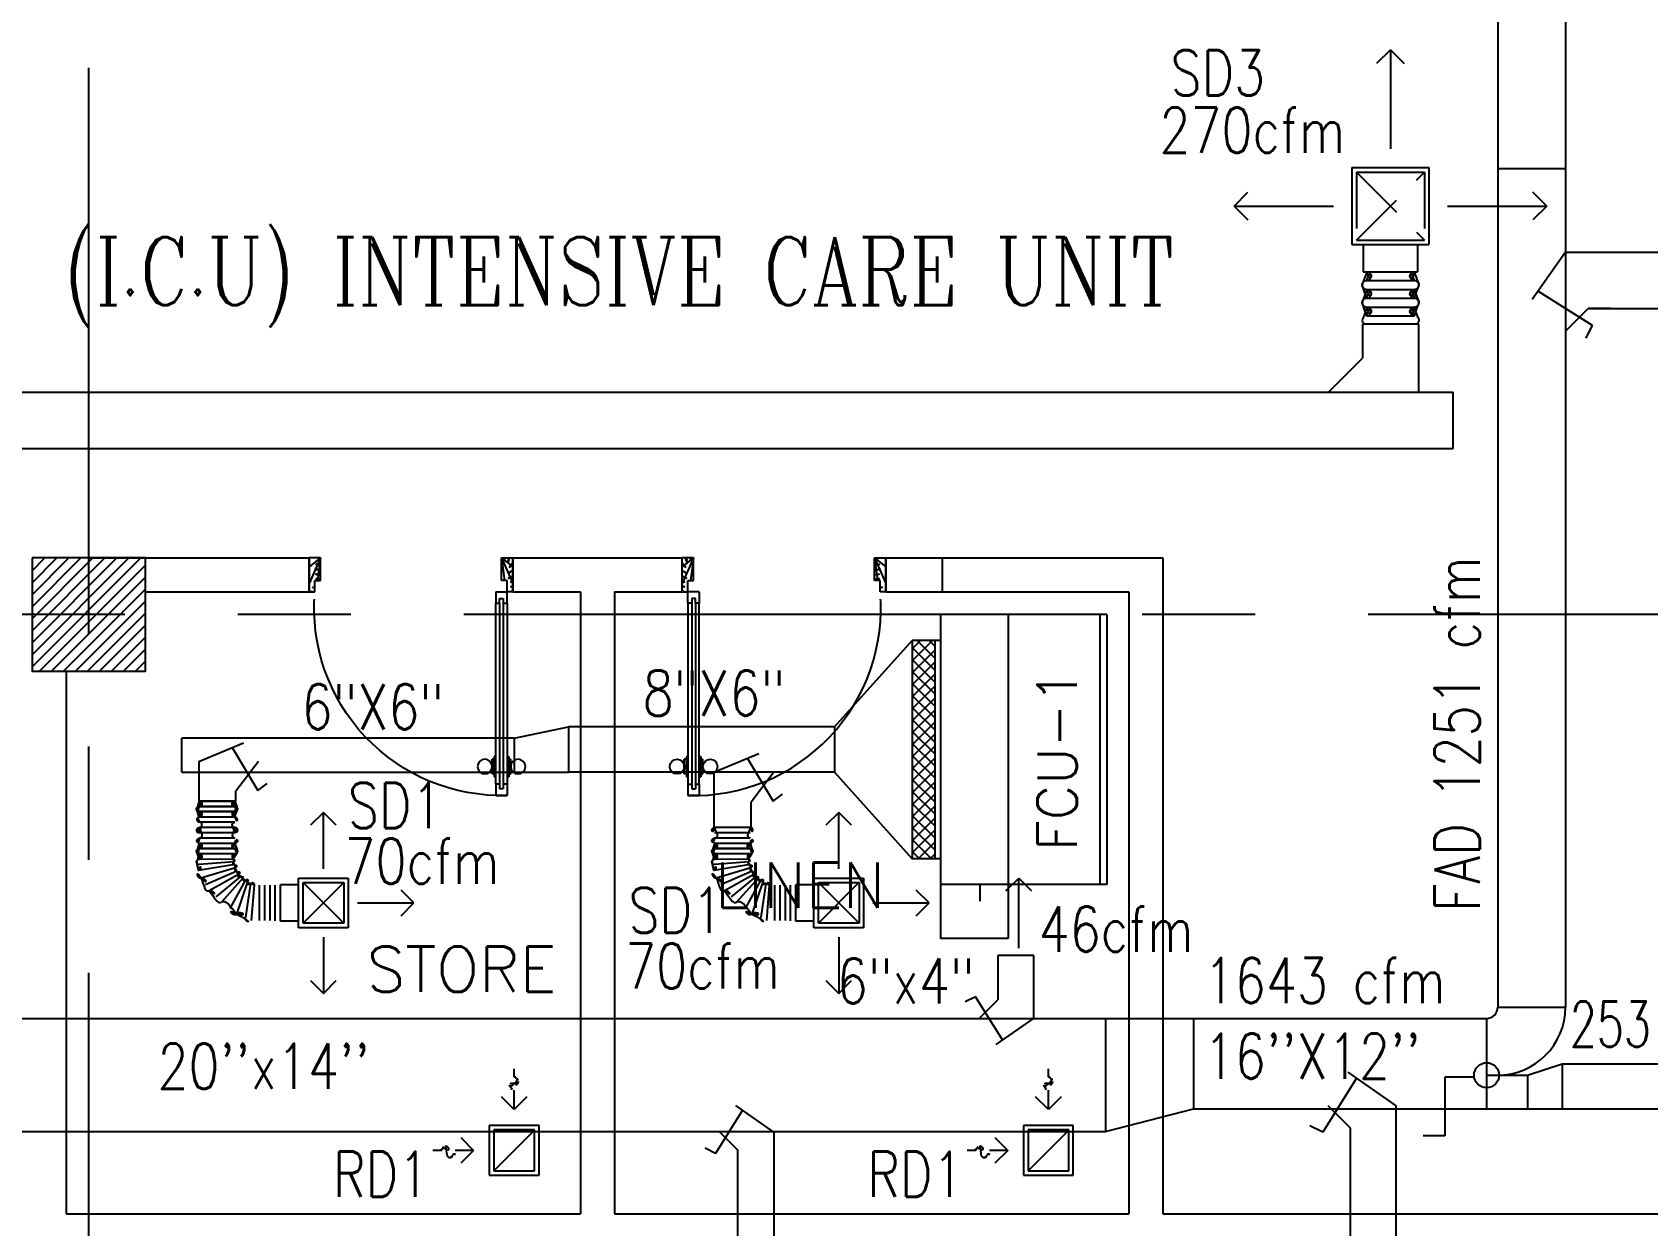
# Model space of a CAD drawing. Extents: x 417866029 to 417866302, y 43498045 to 43498122.
# Drawn here: x 417866038.75 to 417866045.9, y 43498085.89 to 43498091.16 of the extents above; entities that cross this region are included whole.
import ezdxf
from ezdxf.enums import TextEntityAlignment as Align

# ---------------------------------------------------------------- set-up
doc = ezdxf.new("R2010")
doc.units = 0
doc.header["$MEASUREMENT"] = 0
doc.linetypes.add('CENTERX2', pattern=[4, 2.5, -0.5, 0.5, -0.5])
doc.linetypes.add('HIDDEN', pattern=[0.375, 0.25, -0.125])
doc.layers.get('0').update_dxf_attribs({"linetype": 'CONTINUOUS'})
for name, color, linetype in [('AXES', 11, 'CENTERX2'), ('COL', 7, 'CONTINUOUS'), ('DOOR', 9, 'CONTINUOUS'), ('DUCT', 6, 'CONTINUOUS'), ('FCU', 6, 'CONTINUOUS'), ('HAT', 11, 'CONTINUOUS'), ('M-AC-FLEX', 7, 'CONTINUOUS'), ('M-EGU.', 2, 'CONTINUOUS'), ('M-TEXT', 2, 'CONTINUOUS'), ('RM-NAME', 9, 'CONTINUOUS'), ('WALL', 9, 'CONTINUOUS')]:
    doc.layers.add(name, color=color, linetype=linetype)
doc.styles.add('ROMANC', font='romanc', dxfattribs={"height": 0.1})
doc.styles.add('ROMANS', font='ROMANS.shx', dxfattribs={"width": 0.6})

# ---------------------------------------------------------------- blocks, each defined once
blk = doc.blocks.new('DOOR90')
at = {"layer": 'DOOR', "color": 7, "linetype": 'ByBlock'}
for p, q in [((-150, 0), (0, 0)), ((-150, 0), (-150, -25)), ((0, -50), (-113.7, 0)), ((0, -50), (-40.1, 0)), ((0, -50), (0, 0)), ((-1000, -25), (-1050, -25)), ((-1050, -75), (-1050, -25)), ((-1050, -25), (-1050, -75)), ((-1000, -42), (-1020, -42)), ((-1020, -42), (-1020, -58)), ((-1000, -58), (-1020, -58)), ((-1000, -25), (-1000, -42)), ((-1000, -58), (-1000, -75)), ((-877.6, -17.8), (-967.6, -17.8)), ((-967.6, -25), (-967.6, -17.8)), ((-955, -8.8), (-890.2, -8.8)), ((-955, -17.8), (-955, -8.8)), ((-955, -17.8), (-890.2, -17.8)), ((-890.2, -17.8), (-890.2, -8.8)), ((-877.6, -25), (-877.6, -17.8)), ((-200, -25), (-150, -25)), ((-200, -42), (-200, -25)), ((-180, -42), (-200, -42)), ((-200, -58), (-180, -58)), ((-200, -75), (-200, -58)), ((-180, -58), (-180, -42)), ((-150, -25), (-100, -25)), ((-150, -75), (-150, -25)), ((-100, -25), (-100, -50)), ((0, -50), (-100, -36.6)), ((-100, -50), (0, -50)), ((-1000, -75), (-1050, -75)), ((-967.6, -75), (-967.6, -82.2)), ((-877.6, -82.2), (-967.6, -82.2)), ((-955, -82.2), (-890.2, -82.2)), ((-955, -82.2), (-955, -91.2)), ((-955, -91.2), (-890.2, -91.2)), ((-890.2, -82.2), (-890.2, -91.2)), ((-877.6, -75), (-877.6, -82.2)), ((-150, -75), (-200, -75)), ((0, -850), (-113.7, -900)), ((-100, -875), (-100, -850)), ((0, -850), (-100, -863.4)), ((-100, -850), (0, -850)), ((0, -850), (-40.1, -900)), ((0, -850), (0, -900)), ((-150, -875), (-100, -875)), ((-150, -900), (-150, -875)), ((-150, -900), (0, -900)), ((0, -900), (-150, -900))]:
    blk.add_line(p, q, dxfattribs=at)
at = {"layer": 'DOOR', "linetype": 'ByBlock'}
for p, q in [((-200, -25), (-1000, -25)), ((-200, -42), (-1000, -42)), ((-200, -58), (-1000, -58)), ((-1000, -75), (-200, -75))]:
    blk.add_line(p, q, dxfattribs=at)
at = {"layer": 'DOOR', "color": 7, "linetype": 'ByBlock'}
for centre in [(-922.6, 23.5), (-922.6, -123.5)]:
    blk.add_circle(centre, 32.4, dxfattribs=at)
for centre, radius, start, end in [((0, -50), 154.4, 161.10529, 166.28577), ((0, -50), 94.4, 148.01819, 180), ((0, -50), 134.4, 158.15985, 169.28002), ((0, -50), 114.4, 154.08384, 167.37743), ((0, -50), 74.4, 137.77643, 180), ((0, -50), 54.4, 113.20738, 180), ((0, -50), 34.4, 90, 180), ((0, -50), 14.4, 90, 180), ((0, -850), 94.4, 180, 211.98181), ((0, -850), 74.4, 180, 222.22357), ((0, -850), 54.4, 180, 246.79262), ((0, -850), 34.4, 180, 270), ((0, -850), 14.4, 180, 270), ((0, -850), 154.4, 193.71423, 198.89471), ((0, -850), 134.4, 190.71998, 201.84015)]:
    blk.add_arc(centre, radius, start, end, dxfattribs=at)
at = {"layer": 'DOOR', "linetype": 'HIDDEN', "ltscale": 0.5}
blk.add_arc((-222.2, -50), 828.2, 178.27012, 275.00304, dxfattribs=at)
blk = doc.blocks.new('*X39')
at = {"color": 0}
for p, q in [((-750.2, 2537.8), (-672.3, 2615.8)), ((-750.2, 2590.8), (-725.3, 2615.8)), ((-659.6, 2515.8), (-750.2, 2606.4)), ((-719.2, 2515.8), (-619.2, 2615.8)), ((-606.6, 2515.8), (-706.6, 2615.8)), ((-666.2, 2515.8), (-566.2, 2615.8)), ((-553.6, 2515.8), (-653.6, 2615.8)), ((-613.2, 2515.8), (-513.2, 2615.8)), ((-500.5, 2515.8), (-600.5, 2615.8)), ((-560.1, 2515.8), (-460.1, 2615.8)), ((-447.5, 2515.8), (-547.5, 2615.8)), ((-507.1, 2515.8), (-407.1, 2615.8)), ((-394.5, 2515.8), (-494.5, 2615.8)), ((-454.1, 2515.8), (-354.1, 2615.8)), ((-341.4, 2515.8), (-441.4, 2615.8)), ((-401, 2515.8), (-301, 2615.8)), ((-288.4, 2515.8), (-388.4, 2615.8)), ((-348, 2515.8), (-248, 2615.8)), ((-235.4, 2515.8), (-335.4, 2615.8)), ((-295, 2515.8), (-195, 2615.8)), ((-182.3, 2515.8), (-282.3, 2615.8)), ((-241.9, 2515.8), (-141.9, 2615.8)), ((-129.3, 2515.8), (-229.3, 2615.8)), ((-188.9, 2515.8), (-88.9, 2615.8)), ((-76.3, 2515.8), (-176.3, 2615.8)), ((-135.9, 2515.8), (-35.9, 2615.8)), ((-23.2, 2515.8), (-123.2, 2615.8)), ((-82.8, 2515.8), (17.2, 2615.8)), ((29.8, 2515.8), (-70.2, 2615.8)), ((-29.8, 2515.8), (70.2, 2615.8)), ((82.8, 2515.8), (-17.2, 2615.8)), ((23.2, 2515.8), (123.2, 2615.8)), ((135.9, 2515.8), (35.9, 2615.8)), ((76.3, 2515.8), (176.3, 2615.8)), ((188.9, 2515.8), (88.9, 2615.8)), ((129.3, 2515.8), (214.8, 2601.2)), ((214.8, 2543), (141.9, 2615.8)), ((214.8, 2596), (195, 2615.8)), ((-712.7, 2515.8), (-750.2, 2553.4)), ((182.3, 2515.8), (214.8, 2548.2))]:
    blk.add_line(p, q, dxfattribs=at)
blk = doc.blocks.new('WAP16')
at = {"color": 6}
for p, q in [((-597, 0), (-597, -737)), ((-597, 0), (597, 0)), ((597, 0), (597, -737)), ((-597, -437), (597, -437)), ((-597, -737), (597, -737))]:
    blk.add_line(p, q, dxfattribs=at)
at = {"color": 3}
for p, q in [((-597, -32), (597, -32)), ((597, -437), (835, -437)), ((835, -437), (835, -737)), ((597, -562), (670.3, -562)), ((-482.5, -737), (-482.5, -862)), ((-482.5, -762), (482.5, -762)), ((482.5, -737), (482.5, -862)), ((597, -737), (835, -737)), ((-482.5, -862), (482.5, -862))]:
    blk.add_line(p, q, dxfattribs=at)
at = {"color": 11}
blk.add_blockref('*X39', (267.7, -3377.8), dxfattribs=at)
blk = doc.blocks.new('RM1')
at = {"layer": 'RM-NAME', "style": 'ROMANS'}
for tag, p in [('ROOMNAME1', (0, 323.8)), ('ROOMNAME2', (0, 0))]:
    blk.add_attdef(tag, text='', height=200, dxfattribs=at).set_placement(p, align=Align.MIDDLE)
blk = doc.blocks.new('*X55')
at = {"color": 0}
for p, q in [((84179.2, 155508.6), (84660.3, 155989.7)), ((84179.2, 155561.7), (84607.3, 155989.7)), ((84179.2, 155614.7), (84554.3, 155989.7)), ((84179.2, 155667.7), (84501.2, 155989.7)), ((84179.2, 155720.8), (84448.2, 155989.7)), ((84179.2, 155773.8), (84395.2, 155989.7)), ((84179.2, 155826.8), (84342.1, 155989.7)), ((84179.2, 155879.8), (84289.1, 155989.7)), ((84179.2, 155932.9), (84236.1, 155989.7)), ((84179.2, 155985.9), (84183, 155989.7)), ((84213.4, 155489.7), (84679.2, 155955.6)), ((84266.4, 155489.7), (84679.2, 155902.6)), ((84319.4, 155489.7), (84679.2, 155849.5)), ((84372.5, 155489.7), (84679.2, 155796.5)), ((84425.5, 155489.7), (84679.2, 155743.5)), ((84478.5, 155489.7), (84679.2, 155690.4)), ((84531.6, 155489.7), (84679.2, 155637.4)), ((84584.6, 155489.7), (84679.2, 155584.4)), ((84637.6, 155489.7), (84679.2, 155531.3))]:
    blk.add_line(p, q, dxfattribs=at)
blk = doc.blocks.new('COL50')
at = {"layer": 'COL'}
blk.add_lwpolyline([(-250, 250), (-250, -250), (250, -250), (250, 250)], close=True, dxfattribs=at)

msp = doc.modelspace()

# ---------------------------------------------------------------- linework, layer by layer
at = {"layer": 'AXES'}
for p, q in [((417866039.0035, 43498044.5064), (417866039.0035, 43498121.7771)), ((417866039.0035, 43498044.5064), (417866039.0035, 43498121.7771)), ((417866103.1626, 43498088.5907), (417866037.2035, 43498088.5907))]:
    msp.add_line(p, q, dxfattribs=at)
at = {"layer": 'DUCT', "linetype": 'ByBlock'}
for p, q in [((417866045.2348, 43498096.8938), (417866045.2348, 43498086.8548)), ((417866045.5348, 43498096.8936), (417866045.5348, 43498086.8548)), ((417866045.2348, 43498090.5627), (417866045.5348, 43498090.5627)), ((417866045.5348, 43498090.1925), (417866048.0367, 43498090.1925)), ((417866045.6348, 43498089.9425), (417866048.0367, 43498089.9425)), ((417866037.7395, 43498089.5741), (417866045.0375, 43498089.5741)), ((417866045.0375, 43498089.3241), (417866045.0375, 43498089.5741)), ((417866037.7395, 43498089.3241), (417866045.0375, 43498089.3241)), ((417866042.301, 43498088.0937), (417866042.6447, 43498088.4762)), ((417866040.8848, 43498088.0437), (417866041.125, 43498088.0937)), ((417866042.301, 43498088.0937), (417866041.125, 43498088.0937)), ((417866041.125, 43498088.0937), (417866041.125, 43498087.8937)), ((417866042.301, 43498088.0937), (417866042.301, 43498087.8937)), ((417866040.8848, 43498088.0437), (417866040.8848, 43498087.8937)), ((417866039.4152, 43498087.8937), (417866041.125, 43498087.8937)), ((417866042.301, 43498087.8937), (417866041.125, 43498087.8937)), ((417866042.301, 43498087.8937), (417866042.6447, 43498087.5112)), ((417866045.2348, 43498086.8548), (417866045.5348, 43498086.8548)), ((417866034.6028, 43498086.8048), (417866045.1848, 43498086.8048)), ((417866043.5003, 43498086.8048), (417866043.5003, 43498086.3048)), ((417866043.8895, 43498086.8048), (417866043.8895, 43498086.4048)), ((417866045.1848, 43498086.8048), (417866045.1848, 43498086.4048)), ((417866045.367, 43498086.5548), (417866045.5208, 43498086.6048)), ((417866045.5208, 43498086.6048), (417866052.4336, 43498086.6048)), ((417866045.5208, 43498086.6048), (417866045.5208, 43498086.4048)), ((417866045.1848, 43498086.5548), (417866045.367, 43498086.5548)), ((417866045.367, 43498086.5548), (417866045.367, 43498086.4048)), ((417866043.5003, 43498086.3048), (417866043.8895, 43498086.4048)), ((417866043.8895, 43498086.4048), (417866052.8336, 43498086.4048)), ((417866034.6028, 43498086.3048), (417866043.5003, 43498086.3048))]:
    msp.add_line(p, q, dxfattribs=at)
at = {"layer": 'DUCT'}
for p, q in [((417866045.5348, 43498090.1925), (417866045.3878, 43498089.9826)), ((417866045.4136, 43498090.0194), (417866045.6529, 43498089.8692)), ((417866045.5348, 43498089.8425), (417866045.6348, 43498089.9425)), ((417866045.7348, 43498089.9425), (417866045.6348, 43498089.9425)), ((417866044.6363, 43498089.8741), (417866044.6363, 43498089.7241)), ((417866044.8863, 43498089.8741), (417866044.6363, 43498089.8741)), ((417866044.8863, 43498089.5741), (417866044.8863, 43498089.8741)), ((417866045.6529, 43498089.8692), (417866045.6241, 43498089.8128)), ((417866045.6529, 43498089.8692), (417866045.6529, 43498089.8692)), ((417866044.4863, 43498089.5741), (417866044.6363, 43498089.7241)), ((417866039.4893, 43498087.9413), (417866039.688, 43498088.023)), ((417866039.6372, 43498088.0021), (417866039.7514, 43498087.813)), ((417866039.4893, 43498087.9413), (417866039.4893, 43498087.7661)), ((417866039.7533, 43498087.9413), (417866039.6543, 43498087.8093)), ((417866041.7686, 43498087.8937), (417866041.9674, 43498087.9755)), ((417866041.9165, 43498087.9546), (417866042.0307, 43498087.7655)), ((417866041.7686, 43498087.8937), (417866041.7686, 43498087.6492)), ((417866042.0326, 43498087.8937), (417866041.9336, 43498087.7617)), ((417866039.6543, 43498087.7661), (417866039.6543, 43498087.8093)), ((417866039.7514, 43498087.813), (417866039.7923, 43498087.8435)), ((417866042.0307, 43498087.7655), (417866042.0716, 43498087.7959)), ((417866039.6543, 43498087.7661), (417866039.4893, 43498087.7661)), ((417866041.9336, 43498087.6492), (417866041.9336, 43498087.7617)), ((417866041.9336, 43498087.6492), (417866041.7686, 43498087.6492)), ((417866043.0234, 43498087.0827), (417866043.0234, 43498086.8868)), ((417866043.1834, 43498087.0827), (417866043.0234, 43498087.0827)), ((417866043.1834, 43498086.8068), (417866043.1834, 43498087.0827)), ((417866042.9247, 43498086.9013), (417866042.8796, 43498086.8783)), ((417866043.0449, 43498086.7098), (417866042.9247, 43498086.9013)), ((417866042.9247, 43498086.9013), (417866042.9247, 43498086.9013)), ((417866042.9434, 43498086.8068), (417866043.0234, 43498086.8868)), ((417866043.1834, 43498086.8068), (417866043.0154, 43498086.6892)), ((417866044.7841, 43498086.4203), (417866044.5742, 43498086.5673)), ((417866044.611, 43498086.5415), (417866044.4608, 43498086.3022)), ((417866041.8953, 43498086.3997), (417866041.7752, 43498086.2082)), ((417866042.0338, 43498086.3027), (417866041.8659, 43498086.4203)), ((417866044.4841, 43498086.4203), (417866044.5841, 43498086.3203)), ((417866044.7841, 43498086.4203), (417866044.7841, 43498085.5809)), ((417866041.7938, 43498086.3027), (417866041.8738, 43498086.2227)), ((417866042.0338, 43498086.3027), (417866042.0338, 43498085.1638)), ((417866044.4608, 43498086.3022), (417866044.4043, 43498086.3309)), ((417866044.4608, 43498086.3022), (417866044.4608, 43498086.3022)), ((417866044.5841, 43498085.5809), (417866044.5841, 43498086.3203)), ((417866041.7752, 43498086.2082), (417866041.73, 43498086.2313)), ((417866041.7752, 43498086.2082), (417866041.7752, 43498086.2082)), ((417866041.8738, 43498085.1638), (417866041.8738, 43498086.2227))]:
    msp.add_line(p, q, dxfattribs=at)
at = {"layer": 'DUCT', "linetype": 'ByBlock', "ltscale": 0.3}
for p in [(417866040.8848, 43498088.0437), (417866039.4152, 43498087.8937)]:
    msp.add_line(p, (417866039.4152, 43498088.0437), dxfattribs=at)
at = {"layer": 'DUCT', "color": 2, "linetype": 'ByBlock'}
for p, q in [((417866045.1302, 43498086.5449), (417866045.001, 43498086.5449)), ((417866045.001, 43498086.5449), (417866045.001, 43498086.2868)), ((417866045.001, 43498086.2868), (417866044.9057, 43498086.2868))]:
    msp.add_line(p, q, dxfattribs=at)
msp.add_circle((417866045.1856, 43498086.5541), 0.0553, dxfattribs=at)
at = {"layer": 'DUCT', "linetype": 'ByBlock'}
for centre, radius in [((417866045.1848, 43498086.8548), 0.05), ((417866045.2348, 43498086.8548), 0.3)]:
    msp.add_arc(centre, radius, 270, 0, dxfattribs=at)
at = {"layer": 'M-AC-FLEX', "color": 11}
for p, q in [((417866044.6555, 43498090.0666), (417866044.8665, 43498090.0666)), ((417866044.6555, 43498090.0276), (417866044.8665, 43498090.0276)), ((417866044.6555, 43498089.9886), (417866044.8665, 43498089.9886)), ((417866044.6555, 43498089.9496), (417866044.8665, 43498089.9496)), ((417866044.6555, 43498089.9106), (417866044.8665, 43498089.9106)), ((417866039.4921, 43498087.7661), (417866039.6491, 43498087.7661)), ((417866039.6491, 43498087.7426), (417866039.4921, 43498087.7426)), ((417866039.6491, 43498087.7426), (417866039.4921, 43498087.7426)), ((417866039.4921, 43498087.7426), (417866039.6491, 43498087.7426)), ((417866039.6491, 43498087.7192), (417866039.4921, 43498087.7192)), ((417866039.4921, 43498087.7192), (417866039.6491, 43498087.7192)), ((417866039.6491, 43498087.7192), (417866039.4921, 43498087.7192)), ((417866039.4921, 43498087.6957), (417866039.6491, 43498087.6957)), ((417866039.6493, 43498087.6726), (417866039.4923, 43498087.6726)), ((417866039.6493, 43498087.6492), (417866039.4923, 43498087.6492)), ((417866041.9285, 43498087.6492), (417866041.7714, 43498087.6492)), ((417866041.9285, 43498087.6492), (417866041.7714, 43498087.6492)), ((417866041.9285, 43498087.6492), (417866041.7714, 43498087.6492)), ((417866039.4921, 43498087.5792), (417866039.6491, 43498087.5792)), ((417866039.6493, 43498087.6257), (417866039.4923, 43498087.6257)), ((417866039.6493, 43498087.6023), (417866039.4923, 43498087.6023)), ((417866041.7712, 43498087.5792), (417866041.9282, 43498087.5792)), ((417866041.9285, 43498087.6257), (417866041.7714, 43498087.6257)), ((417866041.9285, 43498087.6023), (417866041.7714, 43498087.6023)), ((417866039.6491, 43498087.5557), (417866039.4921, 43498087.5557)), ((417866039.4921, 43498087.5557), (417866039.6491, 43498087.5557)), ((417866039.6491, 43498087.5323), (417866039.4921, 43498087.5323)), ((417866039.4921, 43498087.5088), (417866039.6425, 43498087.5109)), ((417866039.6446, 43498087.4978), (417866039.4921, 43498087.4854)), ((417866041.9282, 43498087.5557), (417866041.7712, 43498087.5557)), ((417866041.7712, 43498087.5557), (417866041.9282, 43498087.5557)), ((417866041.9282, 43498087.5323), (417866041.7712, 43498087.5323)), ((417866041.7712, 43498087.5088), (417866041.9216, 43498087.5109)), ((417866041.9237, 43498087.4978), (417866041.7712, 43498087.4854)), ((417866039.6495, 43498087.4854), (417866039.4882, 43498087.4584)), ((417866039.6526, 43498087.4708), (417866039.4995, 43498087.425)), ((417866039.6579, 43498087.4562), (417866039.5201, 43498087.3955)), ((417866039.6651, 43498087.441), (417866039.5355, 43498087.3689)), ((417866039.6735, 43498087.4312), (417866039.5655, 43498087.3432)), ((417866039.6846, 43498087.4255), (417866039.5896, 43498087.3196)), ((417866041.9286, 43498087.4854), (417866041.7673, 43498087.4584)), ((417866041.9317, 43498087.4708), (417866041.7786, 43498087.425)), ((417866041.9371, 43498087.4562), (417866041.7992, 43498087.3955)), ((417866041.9442, 43498087.441), (417866041.8146, 43498087.3689)), ((417866041.9526, 43498087.4312), (417866041.8446, 43498087.3432)), ((417866041.9637, 43498087.4255), (417866041.8687, 43498087.3196)), ((417866039.6964, 43498087.4173), (417866039.627, 43498087.291)), ((417866039.7057, 43498087.4093), (417866039.6573, 43498087.2667)), ((417866039.7185, 43498087.4022), (417866039.6965, 43498087.2522)), ((417866039.7341, 43498087.3944), (417866039.7221, 43498087.2382)), ((417866039.7575, 43498087.3944), (417866039.7575, 43498087.2374)), ((417866039.781, 43498087.3944), (417866039.781, 43498087.2374)), ((417866039.8045, 43498087.3944), (417866039.8045, 43498087.2374)), ((417866039.8275, 43498087.2372), (417866039.8275, 43498087.3942)), ((417866041.9755, 43498087.4173), (417866041.9061, 43498087.291)), ((417866041.9848, 43498087.4093), (417866041.9364, 43498087.2667)), ((417866041.9977, 43498087.4022), (417866041.9756, 43498087.2522)), ((417866042.0132, 43498087.3944), (417866042.0012, 43498087.2382)), ((417866042.0366, 43498087.3944), (417866042.0366, 43498087.2374)), ((417866042.0601, 43498087.3944), (417866042.0601, 43498087.2374)), ((417866042.0836, 43498087.3944), (417866042.0836, 43498087.2374)), ((417866042.1066, 43498087.2372), (417866042.1066, 43498087.3942))]:
    msp.add_line(p, q, dxfattribs=at)
at = {"layer": 'M-AC-FLEX'}
for points in [[(417866044.6555, 43498090.1056, -1), (417866044.6555, 43498090.0666, 1), (417866044.6555, 43498090.0276)], [(417866044.6555, 43498089.9886, 1), (417866044.6555, 43498090.0276, -1), (417866044.6555, 43498090.0666)], [(417866044.6555, 43498090.0666, 1), (417866044.6555, 43498090.1056, -0.000618), (417866044.6555, 43498090.1056, -0.000618)], [(417866044.8665, 43498090.0666, -0.998764), (417866044.8665, 43498090.1056, -0.998764)], [(417866044.8665, 43498090.1056, 1), (417866044.8665, 43498090.0666, -1), (417866044.8665, 43498090.0276)], [(417866044.8665, 43498089.9886, -1), (417866044.8665, 43498090.0276, 1), (417866044.8665, 43498090.0666)], [(417866044.6555, 43498090.0276, -1), (417866044.6555, 43498089.9886, 1), (417866044.6555, 43498089.9496)], [(417866044.8665, 43498090.0276, 1), (417866044.8665, 43498089.9886, -1), (417866044.8665, 43498089.9496)], [(417866044.6555, 43498089.9106, 1), (417866044.6555, 43498089.9496, -1), (417866044.6555, 43498089.9886)], [(417866044.6555, 43498089.9496, -1), (417866044.6555, 43498089.9106, 0.771843), (417866044.646, 43498089.8741, 0.771843)], [(417866044.8665, 43498089.9106, -1), (417866044.8665, 43498089.9496, 1), (417866044.8665, 43498089.9886)], [(417866044.8665, 43498089.9496, 1), (417866044.8665, 43498089.9106, -0.771843), (417866044.8761, 43498089.8741, -0.771843)], [(417866039.4921, 43498087.7661, -1), (417866039.4921, 43498087.7426, 1), (417866039.4921, 43498087.7192)], [(417866039.4921, 43498087.7661, -1), (417866039.4921, 43498087.7426, 1), (417866039.4921, 43498087.7192)], [(417866039.4921, 43498087.7192, -1), (417866039.4921, 43498087.7426)], [(417866039.4921, 43498087.7426, 1), (417866039.4921, 43498087.7192)], [(417866039.4921, 43498087.6957, 1), (417866039.4921, 43498087.7192, -1), (417866039.4921, 43498087.7426)], [(417866039.4921, 43498087.6957, 1), (417866039.4921, 43498087.7192, -1), (417866039.4921, 43498087.7426)], [(417866039.4921, 43498087.7426, 1), (417866039.4921, 43498087.7192)], [(417866039.4921, 43498087.7192, -1), (417866039.4921, 43498087.7426)], [(417866039.4921, 43498087.7426, 1), (417866039.4921, 43498087.7661)], [(417866039.4921, 43498087.7426, 0.606794), (417866039.5017, 43498087.7611, 0.606794)], [(417866039.4921, 43498087.7192, -1), (417866039.4921, 43498087.6957)], [(417866039.4921, 43498087.7192, -0.606794), (417866039.5017, 43498087.7007, -0.606794)], [(417866039.6491, 43498087.7661, 1), (417866039.6491, 43498087.7426, -1), (417866039.6491, 43498087.7192)], [(417866039.6425, 43498087.764, 0.736653), (417866039.6491, 43498087.7426, -1), (417866039.6491, 43498087.7192)], [(417866039.6491, 43498087.7426, -0.606794), (417866039.6395, 43498087.7611, -0.606794)], [(417866039.6491, 43498087.6957, -1), (417866039.6491, 43498087.7192, 1), (417866039.6491, 43498087.7426)], [(417866039.6425, 43498087.6978, -0.736653), (417866039.6491, 43498087.7192, 1), (417866039.6491, 43498087.7426)], [(417866039.6491, 43498087.7192, 0.606794), (417866039.6395, 43498087.7007, 0.606794)], [(417866039.6491, 43498087.7192, 1), (417866039.6491, 43498087.7426)], [(417866039.6491, 43498087.7426, -1), (417866039.6491, 43498087.7192)], [(417866039.6495, 43498087.7661, -0.004461), (417866039.6493, 43498087.7661)], [(417866039.4924, 43498087.6257, 0.00089), (417866039.4923, 43498087.6257, -1), (417866039.4923, 43498087.6492, 1), (417866039.4923, 43498087.6726, -1.018005), (417866039.4923, 43498087.6957)], [(417866039.4924, 43498087.6492, -0.00089), (417866039.4923, 43498087.6492, 1), (417866039.4923, 43498087.6257, -1), (417866039.4923, 43498087.6023, 1.018005), (417866039.4923, 43498087.5792)], [(417866039.6493, 43498087.6257, -0.00089), (417866039.6493, 43498087.6257, 1), (417866039.6493, 43498087.6492, -1), (417866039.6493, 43498087.6726, 0.008922), (417866039.6497, 43498087.6726)], [(417866039.6493, 43498087.6492, 0.00089), (417866039.6493, 43498087.6492, -1), (417866039.6493, 43498087.6257, 1), (417866039.6493, 43498087.6023, -0.008922), (417866039.6497, 43498087.6023)], [(417866039.6491, 43498087.6957, -0.999838), (417866039.6495, 43498087.6726)], [(417866039.6495, 43498087.6957, 0.004461), (417866039.6493, 43498087.6957)], [(417866041.7715, 43498087.6492, -0.00089), (417866041.7714, 43498087.6492, 1), (417866041.7714, 43498087.6257, -1), (417866041.7714, 43498087.6023, 1.018005), (417866041.7714, 43498087.5792)], [(417866041.7715, 43498087.6492, -0.00089), (417866041.7714, 43498087.6492, 0.204245), (417866041.763, 43498087.6456)], [(417866041.763, 43498087.6456, -0.204245), (417866041.7714, 43498087.6492)], [(417866041.7715, 43498087.6492, -0.00089), (417866041.7714, 43498087.6492, 0.204245), (417866041.763, 43498087.6456)], [(417866041.763, 43498087.6456, -0.204245), (417866041.7714, 43498087.6492)], [(417866041.9284, 43498087.6492, 0.00089), (417866041.9285, 43498087.6492, -1), (417866041.9285, 43498087.6257, 1), (417866041.9285, 43498087.6023, -0.008922), (417866041.9289, 43498087.6023)], [(417866041.9284, 43498087.6492, 0.00089), (417866041.9285, 43498087.6492, -0.204245), (417866041.9369, 43498087.6456)], [(417866041.9369, 43498087.6456, 0.204245), (417866041.9285, 43498087.6492)], [(417866041.9369, 43498087.6456, 0.204245), (417866041.9285, 43498087.6492)], [(417866039.4921, 43498087.5792, -1), (417866039.4921, 43498087.5557, 1), (417866039.4921, 43498087.5323)], [(417866039.4921, 43498087.5557, 1), (417866039.4921, 43498087.5792)], [(417866039.6491, 43498087.5792, 1), (417866039.6491, 43498087.5557, -1), (417866039.6491, 43498087.5323)], [(417866039.6491, 43498087.5792, 0.999838), (417866039.6495, 43498087.6023)], [(417866039.6495, 43498087.5792, -0.004461), (417866039.6493, 43498087.5792)], [(417866041.7712, 43498087.5792, -1), (417866041.7712, 43498087.5557, 1), (417866041.7712, 43498087.5323)], [(417866041.7712, 43498087.5557, 1), (417866041.7712, 43498087.5792)], [(417866041.9282, 43498087.5792, 1), (417866041.9282, 43498087.5557, -1), (417866041.9282, 43498087.5323)], [(417866041.9282, 43498087.5792, 0.999838), (417866041.9287, 43498087.6023)], [(417866041.9287, 43498087.5792, -0.004461), (417866041.9285, 43498087.5792)], [(417866039.4921, 43498087.5088, 1), (417866039.4921, 43498087.5323, -1), (417866039.4921, 43498087.5557)], [(417866039.4921, 43498087.5557, 1), (417866039.4921, 43498087.5323)], [(417866039.4921, 43498087.5323, -1), (417866039.4921, 43498087.5557)], [(417866039.4921, 43498087.5323, -1), (417866039.4921, 43498087.5088, 1), (417866039.4921, 43498087.4854)], [(417866039.4885, 43498087.4584, 0.575939), (417866039.4921, 43498087.4854, -1), (417866039.4921, 43498087.5088)], [(417866039.4921, 43498087.5323, -0.606794), (417866039.5017, 43498087.5138, -0.606794)], [(417866039.6425, 43498087.5109, -0.736653), (417866039.6491, 43498087.5323, 1), (417866039.6491, 43498087.5557)], [(417866039.6491, 43498087.5323, 0.606794), (417866039.6395, 43498087.5138, 0.606794)], [(417866039.6542, 43498087.4718, 0.78893), (417866039.6488, 43498087.4854, -1.030272), (417866039.6446, 43498087.4978)], [(417866039.6446, 43498087.4978, 0.635837), (417866039.6425, 43498087.5109, 0.724161)], [(417866039.6491, 43498087.5557, -1), (417866039.6491, 43498087.5323)], [(417866041.7712, 43498087.5088, 1), (417866041.7712, 43498087.5323, -1), (417866041.7712, 43498087.5557)], [(417866041.7712, 43498087.5557, 1), (417866041.7712, 43498087.5323)], [(417866041.7712, 43498087.5323, -1), (417866041.7712, 43498087.5557)], [(417866041.7712, 43498087.5323, -1), (417866041.7712, 43498087.5088, 1), (417866041.7712, 43498087.4854)], [(417866041.7676, 43498087.4584, 0.575939), (417866041.7712, 43498087.4854, -1), (417866041.7712, 43498087.5088)], [(417866041.7712, 43498087.5323, -0.606794), (417866041.7808, 43498087.5138, -0.606794)], [(417866041.9216, 43498087.5109, -0.736653), (417866041.9282, 43498087.5323, 1), (417866041.9282, 43498087.5557)], [(417866041.9282, 43498087.5323, 0.606794), (417866041.9186, 43498087.5138, 0.606794)], [(417866041.9333, 43498087.4718, 0.78893), (417866041.9279, 43498087.4854, -1.030272), (417866041.9237, 43498087.4978)], [(417866041.9237, 43498087.4978, 0.635837), (417866041.9216, 43498087.5109, 0.724161)], [(417866041.9282, 43498087.5557, -1), (417866041.9282, 43498087.5323)], [(417866039.4995, 43498087.425, -0.665042), (417866039.4882, 43498087.4584)], [(417866039.4995, 43498087.425, -0.652763), (417866039.5201, 43498087.3955, 0.764077), (417866039.5355, 43498087.3689, -0.428567), (417866039.5655, 43498087.3432, 0.696093), (417866039.5896, 43498087.3196)], [(417866039.6651, 43498087.441, 0.850272), (417866039.6611, 43498087.4568, -1.072461), (417866039.6542, 43498087.4718)], [(417866039.6853, 43498087.4268, 0.698197), (417866039.6735, 43498087.4312, -1.180405), (417866039.6651, 43498087.441)], [(417866039.7057, 43498087.4093, 1.125229), (417866039.6964, 43498087.4173, -1.12511), (417866039.6853, 43498087.4268, -0.893954)], [(417866041.7786, 43498087.425, -0.665042), (417866041.7673, 43498087.4584)], [(417866041.7786, 43498087.425, -0.652763), (417866041.7992, 43498087.3955, 0.764077), (417866041.8146, 43498087.3689, -0.428567), (417866041.8446, 43498087.3432, 0.696093), (417866041.8687, 43498087.3196)], [(417866041.9442, 43498087.441, 0.850272), (417866041.9402, 43498087.4568, -1.072461), (417866041.9333, 43498087.4718)], [(417866041.9645, 43498087.4268, 0.698197), (417866041.9526, 43498087.4312, -1.180405), (417866041.9442, 43498087.441)], [(417866041.9848, 43498087.4093, 1.125229), (417866041.9755, 43498087.4173, -1.12511), (417866041.9645, 43498087.4268, -0.893954)], [(417866039.7341, 43498087.3941, 0.879519), (417866039.7185, 43498087.4022, -1.034976), (417866039.7057, 43498087.4093)], [(417866039.7575, 43498087.3944, -0.987495), (417866039.7341, 43498087.3941, -0.606794)], [(417866039.7575, 43498087.3944, -1), (417866039.781, 43498087.3944)], [(417866039.8045, 43498087.3944, -1), (417866039.781, 43498087.3944, 1), (417866039.7575, 43498087.3944)], [(417866039.781, 43498087.3944, 1), (417866039.8045, 43498087.3944)], [(417866039.851, 43498087.3942, -0.998407), (417866039.8275, 43498087.3942, 1.018005), (417866039.8045, 43498087.3942)], [(417866042.0132, 43498087.3941, 0.879519), (417866041.9977, 43498087.4022, -1.034976), (417866041.9848, 43498087.4093)], [(417866042.0366, 43498087.3944, -0.987495), (417866042.0132, 43498087.3941, -0.606794)], [(417866042.0366, 43498087.3944, -1), (417866042.0601, 43498087.3944)], [(417866042.0836, 43498087.3944, -1), (417866042.0601, 43498087.3944, 1), (417866042.0366, 43498087.3944)], [(417866042.0601, 43498087.3944, 1), (417866042.0836, 43498087.3944)], [(417866042.1301, 43498087.3942, -0.998407), (417866042.1066, 43498087.3942, 1.018005), (417866042.0836, 43498087.3942)], [(417866039.6573, 43498087.2667, -0.604437), (417866039.627, 43498087.291, 0.497993), (417866039.5896, 43498087.3196)], [(417866041.9364, 43498087.2667, -0.604437), (417866041.9061, 43498087.291, 0.497993), (417866041.8687, 43498087.3196)], [(417866039.6572, 43498087.2663, -0.562442), (417866039.6965, 43498087.2522, 0.803591), (417866039.7221, 43498087.2382)], [(417866039.7221, 43498087.2382, -0.661578), (417866039.7575, 43498087.2374, 1), (417866039.781, 43498087.2374)], [(417866039.8045, 43498087.2374, 1), (417866039.781, 43498087.2374, -1), (417866039.7575, 43498087.2374)], [(417866039.8045, 43498087.2374, 0.999838), (417866039.8275, 43498087.237)], [(417866039.8045, 43498087.237, -0.004461), (417866039.8045, 43498087.2372)], [(417866039.851, 43498087.2372, 0.998407), (417866039.8275, 43498087.2372, -0.008922), (417866039.8275, 43498087.2368)], [(417866041.9363, 43498087.2663, -0.562442), (417866041.9756, 43498087.2522, 0.803591), (417866042.0012, 43498087.2382)], [(417866042.0012, 43498087.2382, -0.661578), (417866042.0366, 43498087.2374, 1), (417866042.0601, 43498087.2374)], [(417866042.0836, 43498087.2374, 1), (417866042.0601, 43498087.2374, -1), (417866042.0366, 43498087.2374)], [(417866042.0836, 43498087.2374, 0.999838), (417866042.1066, 43498087.237)], [(417866042.0836, 43498087.237, -0.004461), (417866042.0836, 43498087.2372)], [(417866042.1301, 43498087.2372, 0.998407), (417866042.1066, 43498087.2372, -0.008922), (417866042.1066, 43498087.2368)]]:
    msp.add_lwpolyline(points, format="xyb", dxfattribs=at)
at = {"layer": 'M-EGU.'}
for p, q in [((417866044.7605, 43498091.0872), (417866044.6994, 43498091.0261)), ((417866044.7605, 43498091.0872), (417866044.8216, 43498091.0261)), ((417866044.7605, 43498091.0872), (417866044.7605, 43498090.6484)), ((417866044.5901, 43498090.5664), (417866044.5901, 43498090.2256)), ((417866044.5901, 43498090.5664), (417866044.9309, 43498090.5664)), ((417866044.9309, 43498090.5664), (417866044.9309, 43498090.2256)), ((417866044.0693, 43498090.396), (417866044.1304, 43498090.4571)), ((417866045.4517, 43498090.396), (417866045.3906, 43498090.4571)), ((417866044.0693, 43498090.396), (417866044.5081, 43498090.396)), ((417866044.0693, 43498090.396), (417866044.1304, 43498090.3349)), ((417866045.0129, 43498090.396), (417866045.4517, 43498090.396)), ((417866045.4517, 43498090.396), (417866045.3906, 43498090.3349)), ((417866044.5901, 43498090.2256), (417866044.9309, 43498090.2256)), ((417866044.6405, 43498090.2256), (417866044.6405, 43498090.1056)), ((417866044.8805, 43498090.2256), (417866044.8805, 43498090.1056)), ((417866044.6405, 43498090.1056), (417866044.8805, 43498090.1056)), ((417866040.041, 43498087.7157), (417866039.9844, 43498087.6591)), ((417866040.041, 43498087.4668), (417866040.041, 43498087.7157)), ((417866040.0975, 43498087.6591), (417866040.041, 43498087.7157)), ((417866042.3201, 43498087.7157), (417866042.2635, 43498087.6591)), ((417866042.3201, 43498087.4668), (417866042.3201, 43498087.7157)), ((417866042.3767, 43498087.6591), (417866042.3201, 43498087.7157)), ((417866039.931, 43498087.4257), (417866040.151, 43498087.4257)), ((417866039.931, 43498087.2057), (417866039.931, 43498087.4257)), ((417866040.151, 43498087.4257), (417866040.151, 43498087.2057)), ((417866042.2101, 43498087.4257), (417866042.4301, 43498087.4257)), ((417866042.2101, 43498087.2057), (417866042.2101, 43498087.4257)), ((417866042.4301, 43498087.4257), (417866042.4301, 43498087.2057)), ((417866043.0597, 43498087.3687), (417866043.1163, 43498087.4253)), ((417866043.1163, 43498087.1163), (417866043.1163, 43498087.4253)), ((417866043.1163, 43498087.4253), (417866043.1728, 43498087.3687)), ((417866039.931, 43498087.3957), (417866039.851, 43498087.3957)), ((417866039.851, 43498087.2357), (417866039.851, 43498087.3957)), ((417866040.441, 43498087.3157), (417866040.3844, 43498087.3723)), ((417866042.2101, 43498087.3957), (417866042.1301, 43498087.3957)), ((417866042.1301, 43498087.2357), (417866042.1301, 43498087.3957)), ((417866042.7201, 43498087.3157), (417866042.6635, 43498087.3723)), ((417866040.192, 43498087.3157), (417866040.441, 43498087.3157)), ((417866040.3844, 43498087.2591), (417866040.441, 43498087.3157)), ((417866042.4711, 43498087.3157), (417866042.7201, 43498087.3157)), ((417866042.6635, 43498087.2591), (417866042.7201, 43498087.3157)), ((417866039.931, 43498087.2357), (417866039.851, 43498087.2357)), ((417866042.2101, 43498087.2357), (417866042.1301, 43498087.2357)), ((417866040.151, 43498087.2057), (417866039.931, 43498087.2057)), ((417866040.041, 43498087.1647), (417866040.041, 43498086.9157)), ((417866042.4301, 43498087.2057), (417866042.2101, 43498087.2057)), ((417866042.3201, 43498087.1647), (417866042.3201, 43498086.9157)), ((417866039.9844, 43498086.9723), (417866040.041, 43498086.9157)), ((417866040.041, 43498086.9157), (417866040.0975, 43498086.9723)), ((417866042.2635, 43498086.9723), (417866042.3201, 43498086.9157)), ((417866042.3201, 43498086.9157), (417866042.3767, 43498086.9723)), ((417866040.8848, 43498086.5476), (417866040.8848, 43498086.582)), ((417866043.2479, 43498086.5476), (417866043.2479, 43498086.582)), ((417866040.8848, 43498086.402), (417866040.8282, 43498086.4586)), ((417866040.8848, 43498086.402), (417866040.8848, 43498086.4875)), ((417866040.9414, 43498086.4586), (417866040.8848, 43498086.402)), ((417866043.2479, 43498086.402), (417866043.1913, 43498086.4586)), ((417866043.2479, 43498086.402), (417866043.2479, 43498086.4875)), ((417866043.3045, 43498086.4586), (417866043.2479, 43498086.402)), ((417866040.6482, 43498086.2786), (417866040.7048, 43498086.222)), ((417866040.9748, 43498086.312), (417866040.7948, 43498086.312)), ((417866040.7948, 43498086.312), (417866040.7948, 43498086.132)), ((417866040.9748, 43498086.132), (417866040.9748, 43498086.312)), ((417866043.0113, 43498086.2786), (417866043.0679, 43498086.222)), ((417866043.3379, 43498086.312), (417866043.1579, 43498086.312)), ((417866043.1579, 43498086.312), (417866043.1579, 43498086.132)), ((417866043.3379, 43498086.132), (417866043.3379, 43498086.312)), ((417866040.5602, 43498086.222), (417866040.5248, 43498086.222)), ((417866040.7048, 43498086.222), (417866040.6239, 43498086.222)), ((417866040.7048, 43498086.222), (417866040.6482, 43498086.1654)), ((417866042.9234, 43498086.222), (417866042.8879, 43498086.222)), ((417866043.0679, 43498086.222), (417866042.9871, 43498086.222)), ((417866043.0679, 43498086.222), (417866043.0113, 43498086.1654)), ((417866040.7948, 43498086.132), (417866040.9748, 43498086.132)), ((417866043.1579, 43498086.132), (417866043.3379, 43498086.132))]:
    msp.add_line(p, q, dxfattribs=at)
at = {"layer": 'M-EGU.', "linetype": 'HIDDEN'}
for p, q in [((417866044.6101, 43498090.5464), (417866044.9109, 43498090.2456)), ((417866044.6101, 43498090.2456), (417866044.9109, 43498090.5464)), ((417866044.6101, 43498090.5464), (417866044.6101, 43498090.2456)), ((417866044.6101, 43498090.5464), (417866044.9109, 43498090.5464)), ((417866044.9109, 43498090.5464), (417866044.9109, 43498090.2456)), ((417866044.6101, 43498090.2456), (417866044.9109, 43498090.2456)), ((417866039.951, 43498087.4057), (417866040.131, 43498087.4057)), ((417866039.951, 43498087.2257), (417866040.131, 43498087.4057)), ((417866040.131, 43498087.2257), (417866039.951, 43498087.4057)), ((417866039.951, 43498087.2257), (417866039.951, 43498087.4057)), ((417866040.131, 43498087.4057), (417866040.131, 43498087.2257)), ((417866042.2301, 43498087.4057), (417866042.4101, 43498087.4057)), ((417866042.2301, 43498087.2257), (417866042.4101, 43498087.4057)), ((417866042.4101, 43498087.2257), (417866042.2301, 43498087.4057)), ((417866042.2301, 43498087.2257), (417866042.2301, 43498087.4057)), ((417866042.4101, 43498087.4057), (417866042.4101, 43498087.2257)), ((417866040.131, 43498087.2257), (417866039.951, 43498087.2257)), ((417866042.4101, 43498087.2257), (417866042.2301, 43498087.2257)), ((417866040.9948, 43498086.332), (417866040.7748, 43498086.332)), ((417866040.7748, 43498086.332), (417866040.7748, 43498086.112)), ((417866040.7948, 43498086.132), (417866040.9748, 43498086.312)), ((417866040.9948, 43498086.112), (417866040.9948, 43498086.332)), ((417866043.3579, 43498086.332), (417866043.1379, 43498086.332)), ((417866043.1379, 43498086.332), (417866043.1379, 43498086.112)), ((417866043.1579, 43498086.132), (417866043.3379, 43498086.312)), ((417866043.3579, 43498086.112), (417866043.3579, 43498086.332)), ((417866040.7748, 43498086.112), (417866040.9948, 43498086.112)), ((417866043.1379, 43498086.112), (417866043.3579, 43498086.112))]:
    msp.add_line(p, q, dxfattribs=at)
at = {"layer": 'M-EGU.'}
for points in [[(417866040.8848, 43498086.5476, -0.187862), (417866040.8995, 43498086.5385, -0.202645), (417866040.9035, 43498086.5229, -0.616915), (417866040.8834, 43498086.5164, 0.668708), (417866040.8646, 43498086.5087, 0.194285), (417866040.8703, 43498086.4944, 0.186051), (417866040.8848, 43498086.4875)], [(417866043.2479, 43498086.5476, -0.187862), (417866043.2627, 43498086.5385, -0.202645), (417866043.2666, 43498086.5229, -0.616915), (417866043.2466, 43498086.5164, 0.668708), (417866043.2277, 43498086.5087, 0.194285), (417866043.2334, 43498086.4944, 0.186051), (417866043.2479, 43498086.4875)], [(417866040.5602, 43498086.222, -0.1324), (417866040.5692, 43498086.2349, -0.15664), (417866040.5815, 43498086.24, -0.736612), (417866040.5916, 43498086.2148, 0.774232), (417866040.6027, 43498086.1904, 0.203349), (417866040.6196, 43498086.2014, 0.193808), (417866040.6239, 43498086.222)], [(417866042.9234, 43498086.222, -0.1324), (417866042.9323, 43498086.2349, -0.15664), (417866042.9446, 43498086.24, -0.736612), (417866042.9547, 43498086.2148, 0.774232), (417866042.9658, 43498086.1904, 0.203349), (417866042.9827, 43498086.2014, 0.193808), (417866042.9871, 43498086.222)]]:
    msp.add_lwpolyline(points, format="xyb", dxfattribs=at)
at = {"layer": 'WALL', "linetype": 'ByBlock'}
for p, q in [((417866039.0035, 43498088.8407), (417866039.9785, 43498088.8407)), ((417866039.9785, 43498088.8407), (417866039.9785, 43498088.6907)), ((417866040.8785, 43498088.8407), (417866040.8785, 43498088.6907)), ((417866040.8785, 43498088.8407), (417866041.6285, 43498088.8407)), ((417866042.5285, 43498088.8407), (417866042.5285, 43498088.6907)), ((417866042.5285, 43498088.8407), (417866043.7535, 43498088.8407)), ((417866042.778, 43498088.8407), (417866042.778, 43498088.6907)), ((417866043.7535, 43498088.8407), (417866043.7535, 43498085.9407)), ((417866039.2535, 43498088.6907), (417866039.9785, 43498088.6907)), ((417866040.8785, 43498088.6907), (417866041.1785, 43498088.6907)), ((417866041.1785, 43498088.6907), (417866041.1785, 43498085.9407)), ((417866041.3285, 43498088.6907), (417866041.3285, 43498085.9407)), ((417866041.3285, 43498088.6907), (417866041.6285, 43498088.6907)), ((417866042.5285, 43498088.6907), (417866043.6035, 43498088.6907)), ((417866043.6035, 43498088.6907), (417866043.6035, 43498085.9407)), ((417866038.9035, 43498088.3407), (417866038.9035, 43498085.9407)), ((417866038.9035, 43498085.9407), (417866041.1785, 43498085.9407)), ((417866041.3285, 43498085.9407), (417866043.6035, 43498085.9407)), ((417866043.7535, 43498085.9407), (417866046.2068, 43498085.9407))]:
    msp.add_line(p, q, dxfattribs=at)

# ---------------------------------------------------------------- block references
at = {"layer": 'COL', "xscale": 0.0009999871253967285, "yscale": 0.001000002026557922, "zscale": 0.001}
msp.add_blockref('COL50', (417866039.0035, 43498088.5907), dxfattribs=at)
at = {"layer": 'DOOR', "color": 0, "linetype": 'ByBlock', "yscale": 0.001000002026557922, "zscale": 0.001}
for p, xscale, rotation in [((417866040.8785, 43498088.8407), -0.001000002026557922, 270), ((417866041.6285, 43498088.8407), 0.001000002026557922, 90)]:
    msp.add_blockref('DOOR90', p, dxfattribs=dict(at, xscale=xscale, rotation=rotation))
at = {"layer": 'FCU', "linetype": 'ByBlock', "xscale": 0.001000002026557922, "yscale": 0.001000002026557922, "zscale": 0.001, "rotation": 270}
msp.add_blockref('WAP16', (417866043.5067, 43498087.9937), dxfattribs=at)
at = {"layer": 'HAT', "xscale": 0.0009999871253967285, "yscale": 0.001000002026557922, "zscale": 0.001}
msp.add_blockref('*X55', (417865954.5742, 43497932.851), dxfattribs=at)
at = {"layer": 'RM-NAME'}
ref = msp.add_blockref('RM1', (417866042.1492, 43498087.3939), dxfattribs=dict(at, xscale=0.0009999871253967285, yscale=0.001000002026557922, zscale=0.001))
ref.add_attrib('ROOMNAME2', 'LINEN', dxfattribs={"height": 0.2, "style": 'ROMANS'}).set_placement((417866042.1492, 43498087.3939), align=Align.MIDDLE)
ref = msp.add_blockref('RM1', (417866040.6519, 43498087.0224), dxfattribs=dict(at, xscale=0.0009999871253967285, yscale=0.001000002026557922, zscale=0.001))
ref.add_attrib('ROOMNAME2', 'STORE', dxfattribs={"height": 0.2, "style": 'ROMANS'}).set_placement((417866040.6519, 43498087.0224), align=Align.MIDDLE)

# ---------------------------------------------------------------- texts
at = {"layer": 'M-TEXT', "style": 'ROMANS'}
for s, width, p in [('SD3', 0.8, (417866043.7878, 43498090.8846)), ('270cfm', 0.8, (417866043.7388, 43498090.6315)), ('6"X6"', 0.8, (417866039.9443, 43498088.083)), ('8"X6"', 0.8, (417866041.4531, 43498088.1434)), ('SD1', 0.8, (417866040.1492, 43498087.6467)), ('70cfm', 0.8, (417866040.1346, 43498087.4007)), ('SD1', 0.8, (417866041.3901, 43498087.1829)), ('46cfm', 0.8, (417866043.2046, 43498087.1)), ('70cfm', 0.8, (417866041.3754, 43498086.937)), ('6"x4"', 0.8, (417866042.3118, 43498086.8706)), ('1643 cfm', 0.8, (417866043.9352, 43498086.8726)), ('253 cfm', 0.7, (417866045.5531, 43498086.6802)), ("16''X12''", 0.8, (417866043.9352, 43498086.5385)), ("20''x14''", 0.8, (417866039.3071, 43498086.4937)), ('RD1', 0.8, (417866040.0837, 43498086.0164)), ('RD1', 0.8, (417866042.4468, 43498086.0164))]:
    msp.add_text(s, height=0.2, dxfattribs=dict(at, width=width)).set_placement(p)
at = {"layer": 'M-TEXT', "style": 'ROMANS', "width": 0.8}
msp.add_text('FAD 1251 cfm', height=0.2, rotation=90, dxfattribs=at).set_placement((417866045.1553, 43498087.2772))
at = {"layer": 'M-TEXT', "linetype": 'ByBlock', "style": 'ROMANS'}
msp.add_text('FCU-1', height=0.175, rotation=90, dxfattribs=at).set_placement((417866043.3738, 43498087.5454))
at = {"layer": 'RM-NAME', "style": 'ROMANC', "width": 0.8}
msp.add_text('(I.C.U) INTENSIVE CARE UNIT', height=0.3, dxfattribs=at).set_placement((417866041.347, 43498090.0872), align=Align.MIDDLE)

doc.saveas('drawing.dxf')
